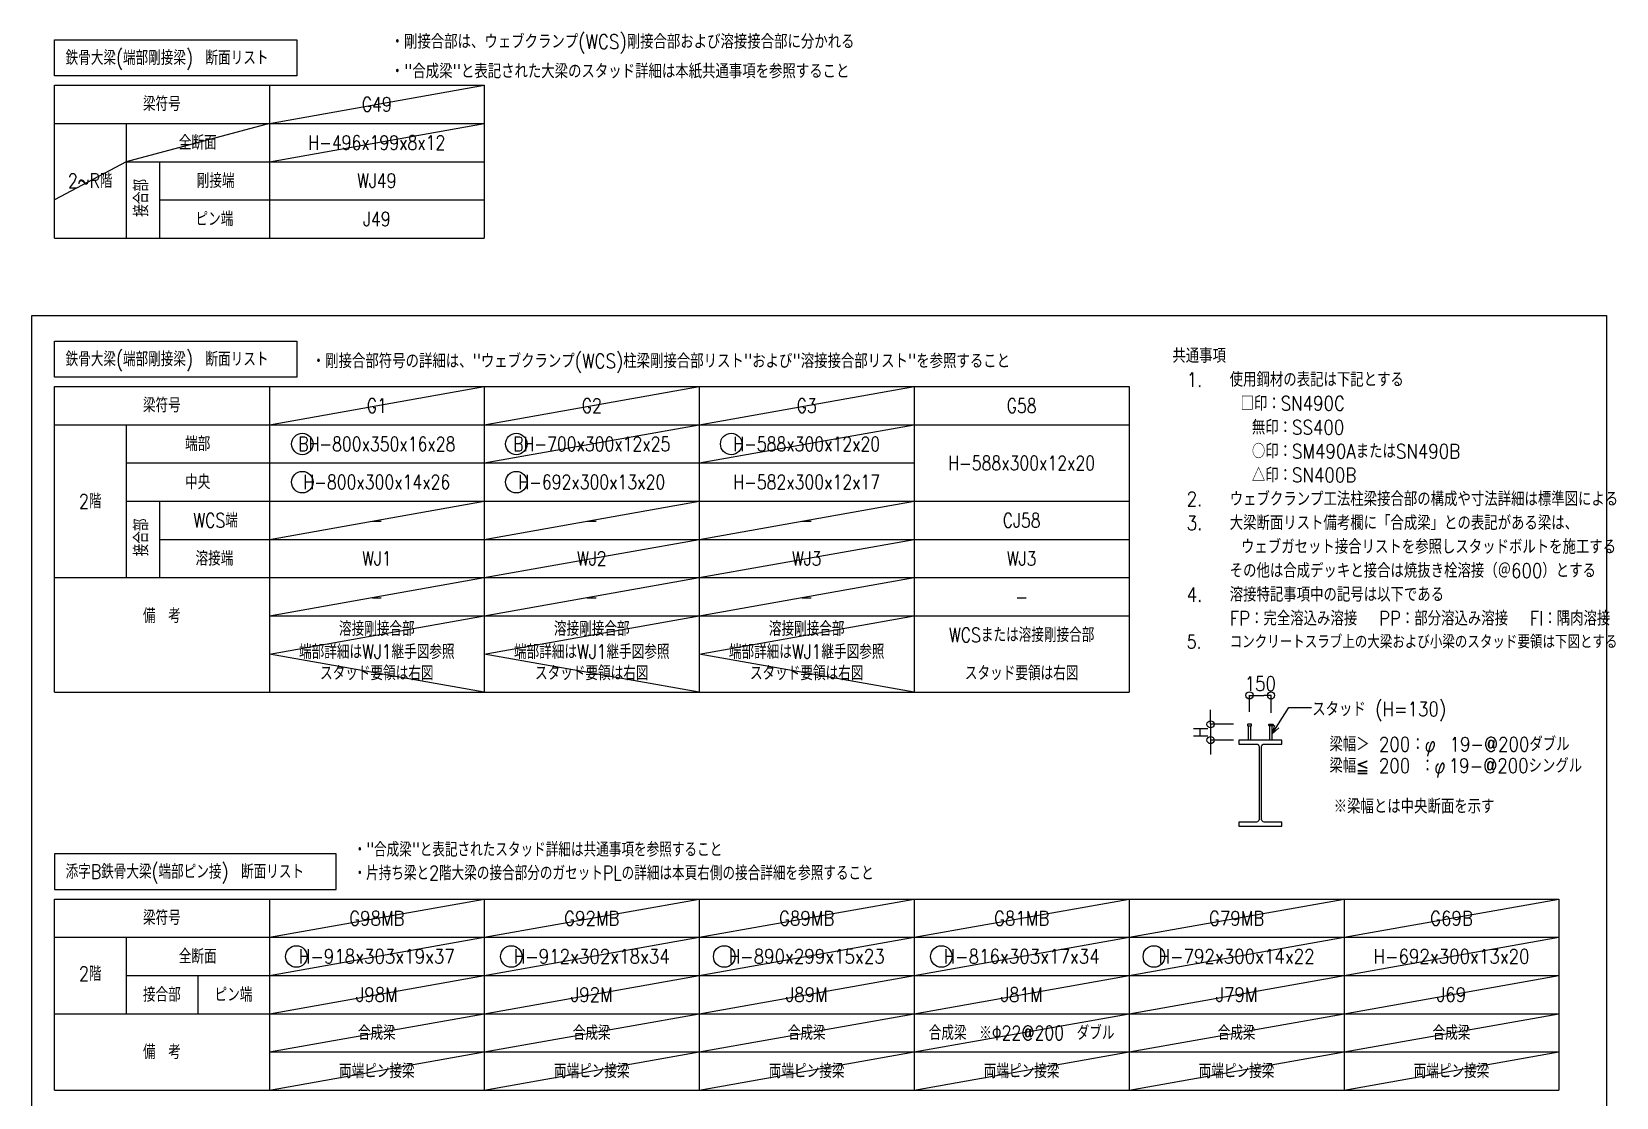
# Model space of a CAD drawing. Extents: x -668440 to 810000, y -1678500 to 210463.
# Drawn here: x -231661 to -121073, y -602163 to -527783 of the extents above; entities that cross this region are included whole.
import ezdxf
from ezdxf.enums import TextEntityAlignment as Align

# ---------------------------------------------------------------- set-up
doc = ezdxf.new("R2010")
doc.units = 0
doc.header["$MEASUREMENT"] = 0
doc.layers.get('0').update_dxf_attribs({"color": 3, "linetype": 'CONTINUOUS'})
doc.layers.get('Defpoints').update_dxf_attribs({"color": 251, "linetype": 'CONTINUOUS'})
doc.layers.add('00_ADDL', color=253, linetype='CONTINUOUS', plot=False)
for name, color, linetype in [('S二次部材', 6, 'CONTINUOUS'), ('S二次部材文字', 6, 'CONTINUOUS'), ('S大梁', 4, 'CONTINUOUS'), ('寸法', 3, 'CONTINUOUS'), ('注記', 3, 'CONTINUOUS')]:
    doc.layers.add(name, color=color, linetype=linetype)
doc.styles.add('DRACAD', font='txt', dxfattribs={"width": 0.85, "bigfont": 'extfont2'})
doc.dimstyles.new('MYDIM', dxfattribs={"dimtxt": 120, "dimasz": 20, "dimexe": 1.25, "dimexo": 50, "dimgap": 50, "dimtad": 1, "dimdec": 4, "dimdsep": 46, "dimtxsty": 'DRACAD', "dimblk": 'ORIGIN', "dimcen": 2.5, "dimadec": 0, "dimazin": 0, "dimtfac": 1, "dimtdec": 4, "dimtmove": 0, "dimatfit": 3, "dimfxl": 1, "dimtolj": 1, "dimtzin": 0, "dimarcsym": 0})

# ---------------------------------------------------------------- blocks, each defined once
blk = doc.blocks.new('_ORIGIN')
at = {"color": 0, "linetype": 'ByBlock', "lineweight": -2}
blk.add_line((0, 0), (-1, 0), dxfattribs=at)
blk.add_circle((0, 0), 0.5, dxfattribs=at)
blk = doc.blocks.new('*D8806')
at = {"layer": 'Defpoints', "color": 0}
for p in [(219336, -548288), (219186, -548454), (219336, -548461)]:
    blk.add_point(p, dxfattribs=at)
at = {"layer": '寸法', "color": 0, "lineweight": -2}
for p, q in [((219186, -548404), (219186, -548286)), ((219236, -548288), (219286, -548288)), ((219336, -548411), (219336, -548286))]:
    blk.add_line(p, q, dxfattribs=at)
at = {"layer": '寸法', "color": 0, "linetype": 'ByBlock', "lineweight": -2, "xscale": 50, "yscale": 50, "zscale": 50, "rotation": 180}
blk.add_blockref('_ORIGIN', (219186, -548288), dxfattribs=at)
at = {"layer": '寸法', "color": 0, "linetype": 'ByBlock', "lineweight": -2, "xscale": 50, "yscale": 50, "zscale": 50}
blk.add_blockref('_ORIGIN', (219336, -548288), dxfattribs=at)
at = {"layer": '寸法', "color": 0, "lineweight": 9, "insert": (219261, -548206), "char_height": 100, "attachment_point": 5, "style": 'DRACAD'}
blk.add_mtext('\\A1;150', dxfattribs=at)
blk = doc.blocks.new('*D8807')
at = {"layer": 'Defpoints', "color": 0}
for p in [(219124, -548490.00402), (218914, -548600), (219124, -548600)]:
    blk.add_point(p, dxfattribs=at)
at = {"layer": '寸法', "color": 0, "lineweight": -2}
for p, q in [((218914, -548440.00402), (218914, -548390.00402)), ((219074, -548490.00402), (218912.75, -548490.00402)), ((218914, -548490.00402), (218914, -548600)), ((219074, -548600), (218912.75, -548600)), ((218914, -548650), (218914, -548700))]:
    blk.add_line(p, q, dxfattribs=at)
at = {"layer": '寸法', "color": 0, "linetype": 'ByBlock', "lineweight": -2, "xscale": 50, "yscale": 50, "zscale": 50}
for p, rotation in [((218914, -548490.00402), 270), ((218914, -548600), 90)]:
    blk.add_blockref('_ORIGIN', p, dxfattribs=dict(at, rotation=rotation))
at = {"layer": '寸法', "color": 0, "lineweight": 9, "insert": (218844, -548545.00201), "char_height": 100, "attachment_point": 5, "rotation": 90, "style": 'DRACAD'}
blk.add_mtext('\\A1;H', dxfattribs=at)
blk = doc.blocks.new('大梁スタッド要領')
at = {"layer": 'S二次部材', "color": 7}
for p, q in [((219173.33755, -548490.00402), (219171.6055, -548491.00402)), ((219171.6055, -548491.00402), (219171.6055, -548499.00402)), ((219171.6055, -548499.00402), (219173.33755, -548500.00402)), ((219198.87345, -548490.00402), (219173.33755, -548490.00402)), ((219173.33755, -548500.00402), (219198.87345, -548500.00402)), ((219178.1055, -548600), (219178.1055, -548503.00402)), ((219194.1055, -548600), (219194.1055, -548503.00402)), ((219200.6055, -548491.00402), (219198.87345, -548490.00402)), ((219198.87345, -548500.00402), (219200.6055, -548499.00402)), ((219200.6055, -548499.00402), (219200.6055, -548491.00402)), ((219321.6055, -548491.00402), (219323.33755, -548490.00402)), ((219321.6055, -548499.00402), (219321.6055, -548491.00402)), ((219323.33755, -548500.00402), (219321.6055, -548499.00402)), ((219323.33755, -548490.00402), (219348.87345, -548490.00402)), ((219348.87345, -548500.00402), (219323.33755, -548500.00402)), ((219328.1055, -548600), (219328.1055, -548503.00402)), ((219344.1055, -548600), (219344.1055, -548503.00402)), ((219348.87345, -548490.00402), (219350.6055, -548491.00402)), ((219350.6055, -548499.00402), (219348.87345, -548500.00402)), ((219350.6055, -548491.00402), (219350.6055, -548499.00402))]:
    blk.add_line(p, q, dxfattribs=at)
for centre, start, end in [((219175.1055, -548503.00402), 0, 90), ((219197.1055, -548503.00402), 90, 180), ((219325.1055, -548503.00402), 0, 90), ((219347.1055, -548503.00402), 90, 180)]:
    blk.add_arc(centre, 3, start, end, dxfattribs=at)
at = {"layer": 'S二次部材文字'}
for p, q in [((219343.76721, -548555.73593), (219459.82567, -548372.77117)), ((219459.82567, -548372.77117), (219617.74287, -548372.79414)), ((219343.76721, -548555.73593), (219362.33001, -548496.45785)), ((219343.76721, -548555.73593), (219389.48211, -548513.681))]:
    blk.add_line(p, q, dxfattribs=at)
at = {"layer": 'S大梁'}
blk.add_lwpolyline([(219111.10551, -548600), (219111.10551, -548628), (219234.10551, -548628, -0.4142135624), (219252.10551, -548646), (219252.10551, -549154, -0.4142135624), (219234.10551, -549172), (219111.10551, -549172), (219111.10551, -549200), (219411.10551, -549200), (219411.10551, -549172), (219288.10551, -549172, -0.4142135624), (219270.10551, -549154), (219270.10551, -548646, -0.4142135624), (219288.10551, -548628), (219411.10551, -548628), (219411.10551, -548600)], format="xyb", close=True, dxfattribs=at)
at = {"layer": 'S二次部材文字', "char_height": 100, "attachment_point": 1, "style": 'DRACAD'}
for s, insert, width in [('スタッド', (219623.74287, -548333.79414), 399.240375), ('(H=130)', (220063.14912, -548333.79414), 514.683375)]:
    blk.add_mtext(s, dxfattribs=dict(at, insert=insert, width=width))
at = {"layer": '注記', "char_height": 100, "attachment_point": 1, "style": 'DRACAD'}
for s, insert, width in [('梁幅＞', (219743.64706, -548578.64199), 418.480875), ('200', (220088.92831, -548578.64199), 230.886), ('\u3000\u3000\u3000\u3000：φ', (219939.55536, -548578.64199), 793.670625), ('梁幅≦', (219743.64706, -548728.64199), 418.480875), ('200      ', (220088.92831, -548728.64199), 461.772), ('：φ', (220381.57175, -548728.64199), 235.696125), ('※梁幅とは中央断面を示す', (219773.32505, -549012.62308), 1558.4805)]:
    blk.add_mtext(s, dxfattribs=dict(at, insert=insert, width=width))
for s, insert in [('19-@200ダブル', (220581.90776, -548578.64199)), ('19-@200シングル', (220576.0405, -548728.64199))]:
    blk.add_mtext(s, dxfattribs=dict(at, insert=insert))
at = {"layer": '寸法', "lineweight": 9}
dim = blk.add_linear_dim(base=(219336.1055, -548287.70038), p1=(219186.1055, -548454.01842), p2=(219336.1055, -548461.14955), dimstyle='MYDIM', override={"dimtxt": 100, "dimasz": 50, "dimexo": 50, "dimgap": 20, "dimtad": 1, "dimjust": 0, "dimtmove": 2}, dxfattribs=at)
dim.commit()
dim.dimension.update_dxf_attribs({"geometry": '*D8806', "text_midpoint": (219261.1055, -548206.45038)})
dim = blk.add_linear_dim(base=(218914, -548600), p1=(219124, -548490.00402), p2=(219124, -548600), angle=90, text='H', dimstyle='MYDIM', override={"dimtxt": 100, "dimasz": 50, "dimexo": 50, "dimgap": 20, "dimtad": 1, "dimjust": 0, "dimtmove": 2}, dxfattribs=at)
dim.commit()
dim.dimension.update_dxf_attribs({"geometry": '*D8807', "text_midpoint": (218844, -548545.00201)})
blk = doc.blocks.new('梁リスト')
at = {"layer": '00_ADDL'}
blk.add_lwpolyline([(-246000, -294873.71862), (-136094.25075, -294873.71862), (-136094.25075, -427373.71862), (-246000, -427373.71862)], close=True, dxfattribs=at)
at = {"layer": 'Defpoints'}
for p, q in [((-229414.54184, -281460.77165), (-214414.54184, -278794.10498)), ((-229414.54184, -281460.77165), (-239414.54184, -284127.43832)), ((-229414.54184, -284127.43832), (-214414.54184, -281460.77165)), ((-239414.54184, -284127.43832), (-244414.54184, -286794.10498)), ((-229414.54184, -302492.70983), (-214414.54184, -299826.04316)), ((-214414.54184, -302492.70983), (-199414.54184, -299826.04316)), ((-214414.54184, -302492.70983), (-199414.54184, -299826.04316)), ((-199414.54184, -302492.70983), (-184414.54184, -299826.04316)), ((-199414.54184, -302492.70983), (-184414.54184, -299826.04316)), ((-214414.54184, -305159.3765), (-199414.54184, -302492.70983)), ((-199414.54184, -305159.3765), (-184414.54184, -302492.70983)), ((-229414.54184, -310492.70983), (-214414.54184, -307826.04316)), ((-214414.54184, -310492.70983), (-199414.54184, -307826.04316)), ((-214414.54184, -310492.70983), (-199414.54184, -307826.04316)), ((-199414.54184, -310492.70983), (-184414.54184, -307826.04316)), ((-199414.54184, -310492.70983), (-184414.54184, -307826.04316)), ((-214414.54184, -313159.3765), (-199414.54184, -310492.70983)), ((-199414.54184, -313159.3765), (-184414.54184, -310492.70983)), ((-229414.54184, -315826.04316), (-214414.54184, -313159.3765)), ((-214414.54184, -315826.04316), (-199414.54184, -313159.3765)), ((-199414.54184, -315826.04316), (-184414.54184, -313159.3765)), ((-229414.54184, -318492.70983), (-214414.54184, -315826.04316)), ((-214414.54184, -318492.70983), (-199414.54184, -315826.04316)), ((-199414.54184, -318492.70983), (-184414.54184, -315826.04316)), ((-214414.54184, -321159.3765), (-229414.54184, -318492.70983)), ((-199414.54184, -321159.3765), (-214414.54184, -318492.70983)), ((-184414.54184, -321159.3765), (-199414.54184, -318492.70983)), ((-229414.54184, -338268.17245, -34703.31), (-214414.54184, -335601.50578, -34703.31)), ((-214414.54184, -338268.17245, -34703.31), (-199414.54184, -335601.50578, -34703.31)), ((-199414.54184, -338268.17245, -34703.31), (-184414.54184, -335601.50578, -34703.31)), ((-184414.54184, -338268.17245, -34703.31), (-169414.54184, -335601.50578, -34703.31)), ((-169414.54184, -338268.17245, -34703.31), (-154414.54184, -335601.50578, -34703.31)), ((-154414.54184, -338268.17245, -34703.31), (-139414.54184, -335601.50578, -34703.31)), ((-154414.54184, -338268.17245, -34703.31), (-139414.54184, -335601.50578, -34703.31)), ((-229414.54184, -340934.83912, -34703.31), (-214414.54184, -338268.17245, -34703.31)), ((-214414.54184, -340934.83912, -34703.31), (-199414.54184, -338268.17245, -34703.31)), ((-199414.54184, -340934.83912, -34703.31), (-184414.54184, -338268.17245, -34703.31)), ((-184414.54184, -340934.83912, -34703.31), (-169414.54184, -338268.17245, -34703.31)), ((-169414.54184, -340934.83912, -34703.31), (-154414.54184, -338268.17245, -34703.31)), ((-154414.54184, -340934.83912, -34703.31), (-139414.54184, -338268.17245, -34703.31)), ((-154414.54184, -340934.83912, -34703.31), (-139414.54184, -338268.17245, -34703.31)), ((-229414.54184, -343601.50578, -34703.31), (-214414.54184, -340934.83912, -34703.31)), ((-214414.54184, -343601.50578, -34703.31), (-199414.54184, -340934.83912, -34703.31)), ((-199414.54184, -343601.50578, -34703.31), (-184414.54184, -340934.83912, -34703.31)), ((-184414.54184, -343601.50578, -34703.31), (-169414.54184, -340934.83912, -34703.31)), ((-169414.54184, -343601.50578, -34703.31), (-154414.54184, -340934.83912, -34703.31)), ((-154414.54184, -343601.50578, -34703.31), (-139414.54184, -340934.83912, -34703.31)), ((-154414.54184, -343601.50578, -34703.31), (-139414.54184, -340934.83912, -34703.31)), ((-229414.54184, -346268.17245, -34703.31), (-214414.54184, -343601.50578, -34703.31)), ((-214414.54184, -346268.17245, -34703.31), (-199414.54184, -343601.50578, -34703.31)), ((-199414.54184, -346268.17245, -34703.31), (-184414.54184, -343601.50578, -34703.31)), ((-184414.54184, -346268.17245, -34703.31), (-169414.54184, -343601.50578, -34703.31)), ((-169414.54184, -346268.17245, -34703.31), (-154414.54184, -343601.50578, -34703.31)), ((-154414.54184, -346268.17245, -34703.31), (-139414.54184, -343601.50578, -34703.31)), ((-154414.54184, -346268.17245, -34703.31), (-139414.54184, -343601.50578, -34703.31)), ((-229414.54184, -348934.83912, -34703.31), (-214414.54184, -346268.17245, -34703.31)), ((-214414.54184, -348934.83912, -34703.31), (-199414.54184, -346268.17245, -34703.31)), ((-199414.54184, -348934.83912, -34703.31), (-184414.54184, -346268.17245, -34703.31)), ((-184414.54184, -348934.83912, -34703.31), (-169414.54184, -346268.17245, -34703.31)), ((-169414.54184, -348934.83912, -34703.31), (-154414.54184, -346268.17245, -34703.31)), ((-154414.54184, -348934.83912, -34703.31), (-139414.54184, -346268.17245, -34703.31)), ((-154414.54184, -348934.83912, -34703.31), (-139414.54184, -346268.17245, -34703.31))]:
    blk.add_line(p, q, dxfattribs=at)
at = {"layer": '注記'}
for p, q in [((-244414.54184, -278794.10498), (-214414.54184, -278794.10498)), ((-229414.54184, -278794.10498), (-229414.54184, -289460.77165)), ((-229414.54184, -278794.10498), (-229414.54184, -289460.77165)), ((-214414.54184, -278794.10498), (-214414.54184, -284127.43832)), ((-214414.54184, -278794.10498), (-214414.54184, -289460.77165)), ((-244414.54184, -281460.77165), (-214414.54184, -281460.77165)), ((-239414.54184, -281460.77165), (-239414.54184, -289460.77165)), ((-239414.54184, -284127.43832), (-214414.54184, -284127.43832)), ((-237081.12164, -284127.43832), (-237081.12164, -289460.77165)), ((-237081.12164, -286794.10498), (-214414.54184, -286794.10498)), ((-244414.54184, -289460.77165), (-214414.54184, -289460.77165)), ((-244414.54184, -299826.04316), (-169414.54184, -299826.04316)), ((-229414.54184, -299826.04316), (-229414.54184, -318492.70983)), ((-229414.54184, -299826.04316), (-229414.54184, -321159.3765)), ((-214414.54184, -299826.04316), (-214414.54184, -321159.3765)), ((-199414.54184, -299826.04316), (-199414.54184, -321159.3765)), ((-199414.54184, -299826.04316), (-199414.54184, -321159.3765)), ((-184414.54184, -299826.04316), (-184414.54184, -321159.3765)), ((-184414.54184, -299826.04316), (-184414.54184, -321159.3765)), ((-169414.54184, -299826.04316), (-169414.54184, -321159.3765)), ((-244414.54184, -302492.70983), (-169414.54184, -302492.70983)), ((-239414.54184, -302492.70983), (-239414.54184, -313159.3765)), ((-239414.54184, -305159.3765), (-184414.54184, -305159.3765)), ((-239414.54184, -307826.04316), (-169414.54184, -307826.04316)), ((-237081.12164, -307826.04316), (-237081.12164, -313159.3765)), ((-237081.12164, -310492.70983), (-169414.54184, -310492.70983)), ((-244414.54184, -313159.3765), (-169414.54184, -313159.3765)), ((-229414.54184, -315826.04316), (-214414.54184, -315826.04316)), ((-229414.54184, -315826.04316), (-169414.54184, -315826.04316)), ((-244414.54184, -321159.3765), (-169414.54184, -321159.3765)), ((-244414.54184, -335601.50578, -34703.31), (-139414.54184, -335601.50578, -34703.31)), ((-229414.54184, -335601.50578, -34703.31), (-229414.54184, -348934.83912, -34703.31)), ((-229414.54184, -335601.50578, -34703.31), (-229414.54184, -348934.83912, -34703.31)), ((-214414.54184, -335601.50578, -34703.31), (-214414.54184, -348934.83912, -34703.31)), ((-214414.54184, -335601.50578, -34703.31), (-214414.54184, -348934.83912, -34703.31)), ((-199414.54184, -335601.50578, -34703.31), (-199414.54184, -348934.83912, -34703.31)), ((-199414.54184, -335601.50578, -34703.31), (-199414.54184, -348934.83912, -34703.31)), ((-184414.54184, -335601.50578, -34703.31), (-184414.54184, -348934.83912, -34703.31)), ((-184414.54184, -335601.50578, -34703.31), (-184414.54184, -348934.83912, -34703.31)), ((-169414.54184, -335601.50578, -34703.31), (-169414.54184, -348934.83912, -34703.31)), ((-169414.54184, -335601.50578, -34703.31), (-169414.54184, -348934.83912, -34703.31)), ((-154414.54184, -335601.50578, -34703.31), (-154414.54184, -348934.83912, -34703.31)), ((-154414.54184, -335601.50578, -34703.31), (-154414.54184, -348934.83912, -34703.31)), ((-154414.54184, -335601.50578, -34703.31), (-154414.54184, -348934.83912, -34703.31)), ((-154414.54184, -335601.50578, -34703.31), (-154414.54184, -348934.83912, -34703.31)), ((-139414.54184, -335601.50578, -34703.31), (-139414.54184, -348934.83912, -34703.31)), ((-139414.54184, -335601.50578, -34703.31), (-139414.54184, -348934.83912, -34703.31)), ((-244414.54184, -338268.17245, -34703.31), (-139414.54184, -338268.17245, -34703.31)), ((-239414.54184, -338268.17245, -34703.31), (-239414.54184, -343601.50578, -34703.31)), ((-239414.54184, -340934.83912, -34703.31), (-139414.54184, -340934.83912, -34703.31)), ((-234414.54184, -340934.83912, -34703.31), (-234414.54184, -343601.50578, -34703.31)), ((-234414.54184, -340934.83912, -34703.31), (-139414.54184, -340934.83912, -34703.31)), ((-244414.54184, -343601.50578, -34703.31), (-139414.54184, -343601.50578, -34703.31)), ((-229414.54184, -346268.17245, -34703.31), (-139414.54184, -346268.17245, -34703.31)), ((-244414.54184, -348934.83912, -34703.31), (-139414.54184, -348934.83912, -34703.31))]:
    blk.add_line(p, q, dxfattribs=at)
at = {"layer": '注記', "elevation": 34703.31}
for points in [[(-244414.54184, -278127.43832), (-244414.54184, -275627.43832), (-227493.90692, -275627.43832), (-227493.90692, -278127.43832)], [(-244414.54184, -299159.3765), (-244414.54184, -296659.3765), (-227493.90692, -296659.3765), (-227493.90692, -299159.3765)]]:
    blk.add_lwpolyline(points, close=True, dxfattribs=at)
for points in [[(-244414.54184, -289460.77165), (-244414.54184, -278794.10498)], [(-244414.54184, -321159.3765), (-244414.54184, -299826.04316)]]:
    blk.add_lwpolyline(points, dxfattribs=at)
at = {"layer": '注記'}
blk.add_lwpolyline([(-224745.94526, -334934.83912), (-224745.94526, -332434.83912), (-244414.54184, -332434.83912), (-244414.54184, -334934.83912)], close=True, dxfattribs=at)
blk.add_lwpolyline([(-244414.54184, -348934.83912), (-244414.54184, -335601.50578)], dxfattribs=at)
for centre in [(-227115.68649, -303830.75238, 34703.31), (-212182.35315, -303830.75238, 34703.31), (-197182.27964, -303830.75238, 34703.31), (-227115.68649, -306497.41905, 34703.31), (-212182.35315, -306497.41905, 34703.31), (-227528.18649, -339606.215), (-212528.18649, -339606.215, -34703.31), (-197669.85315, -339606.215), (-182513.06246, -339606.215), (-167683.13903, -339606.215)]:
    blk.add_circle(centre, 750, dxfattribs=at)
at = {"xscale": 10, "yscale": 10, "zscale": 10}
blk.add_blockref('大梁スタッド要領', (-2352868.95116, 5161500.64337), dxfattribs=at)
at = {"layer": '注記', "style": 'DRACAD'}
for s, width, p in [('・剛接合部は、ウェブクランプ(WCS)剛接合部および溶接接合部に分かれる\u3000', 0.85, (-220951.6172, -276245.47541, 34703.31)), ('鉄骨大梁(端部剛接梁)\u3000断面リスト', 0.8, (-243632.98952, -277377.52155, 34703.31)), ('・"合成梁"と表記された大梁のスタッド詳細は本紙共通事項を参照すること', 0.85, (-220951.6172, -278313.01561, 34703.31)), ('鉄骨大梁(端部剛接梁)\u3000断面リスト', 0.8, (-243632.98952, -298409.45973, 34703.31)), ('・剛接合部符号の詳細は、"ウェブクランプ(WCS)柱梁剛接合部リスト"および"溶接接合部リスト"を参照すること\u3000', 0.85, (-226451.6172, -298541.41394, 34703.31)), ('・"合成梁"と表記されたスタッド詳細は共通事項を参照すること', 0.8, (-223541.17953, -332641.56842)), ('添字B鉄骨大梁(端部ピン接)\u3000断面リスト', 0.8, (-243632.98952, -334184.92235)), ('・片持ち梁と2階大梁の接合部分のガセットPLの詳細は本頁右側の接合詳細を参照すること', 0.8, (-223541.17953, -334282.77702))]:
    blk.add_text(s, height=1000, dxfattribs=dict(at, width=width)).set_placement(p)
for s, width, p in [('梁符号', 0.8, (-236914.54184, -280094.10498, 34703.31)), ('G49', 0.8, (-221914.54184, -280127.43832, -5783.885)), ('全断面', 0.8, (-234414.54184, -282794.10498, 34703.31)), ('H-496x199x8x12', 0.8, (-221914.54184, -282794.10498, 34703.31)), ('2~R階', 0.8, (-241914.54184, -285460.77165, 34703.31)), ('剛接端', 0.8, (-233164.54184, -285460.77165, 34703.31)), ('WJ49', 0.8, (-221914.54184, -285460.77165, 34703.31)), ('ピン端', 0.8, (-233247.83174, -288127.43832, 34703.31)), ('J49', 0.8, (-221914.54184, -288127.43832, 34703.31)), ('梁符号', 0.8, (-236914.54184, -301126.04316, 34703.31)), ('G1', 0.8, (-221914.54184, -301159.3765, -5783.885)), ('G2', 0.8, (-206914.54184, -301159.3765, -5783.885)), ('G3', 0.8, (-191914.54184, -301159.3765, -5783.885)), ('G58', 0.8, (-176914.54184, -301159.3765, -5783.885)), ('端部', 0.8, (-234414.54184, -303826.04316, 34703.31)), ('BH-800x350x16x28', 0.8, (-221914.54184, -303826.04316, 34703.31)), ('BH-700x300x12x25', 0.8, (-206914.54184, -303826.04316, 34703.31)), ('H-588x300x12x20', 0.8, (-191914.54184, -303826.04316, 34703.31)), ('H-588x300x12x20', 0.8, (-176914.54184, -305159.3765, 34703.31)), ('中央', 0.8, (-234414.54184, -306492.70983, 34703.31)), ('H-800x300x14x26', 0.8, (-221914.54184, -306492.70983, 34703.31)), ('H-692x300x13x20', 0.8, (-206914.54184, -306492.70983, 34703.31)), ('H-582x300x12x17', 0.8, (-191914.54184, -306492.70983, 34703.31)), ('2階', 0.8, (-241914.54184, -307826.04316, 34703.31)), ('WCS端', 0.8, (-233164.54184, -309159.3765, 34703.31)), ('-', 0.8, (-221914.54184, -309159.3765, 34703.31)), ('-', 0.8, (-206914.54184, -309159.3765, 34703.31)), ('-', 0.8, (-191914.54184, -309159.3765, 34703.31)), ('CJ58', 0.8, (-176914.54184, -309159.3765, 34703.31)), ('溶接端', 0.8, (-233247.83174, -311826.04316, 34703.31)), ('WJ1', 0.8, (-221914.54184, -311826.04316, 34703.31)), ('WJ2', 0.8, (-206914.54184, -311826.04316, 34703.31)), ('WJ3', 0.8, (-191914.54184, -311826.04316, 34703.31)), ('WJ3', 0.8, (-176914.54184, -311826.04316, 34703.31)), ('-', 0.8, (-221914.54184, -314492.70983, 34703.31)), ('-', 0.8, (-206914.54184, -314492.70983, 34703.31)), ('-', 0.8, (-191914.54184, -314492.70983, 34703.31)), ('-', 0.8, (-176914.54184, -314492.70983, 34703.31)), ('備\u3000考', 0.8, (-236914.54184, -315826.04316, 34703.31)), ('溶接剛接合部', 0.8, (-221914.54184, -316731.95029, -5783.885)), ('溶接剛接合部', 0.8, (-206914.54184, -316731.95029, -5783.885)), ('溶接剛接合部', 0.8, (-191914.54184, -316731.95029, -5783.885)), ('WCSまたは溶接剛接合部', 0.8, (-176914.54184, -317159.3765, -5783.885)), ('端部詳細はWJ1継手図参照', 0.8, (-221914.54184, -318336.87366, -5783.885)), ('端部詳細はWJ1継手図参照', 0.8, (-206914.54184, -318336.87366, -5783.885)), ('端部詳細はWJ1継手図参照', 0.8, (-191914.54184, -318336.87366, -5783.885)), ('スタッド要領は右図', 0.8, (-221914.54184, -319826.04316, -5783.885)), ('スタッド要領は右図', 0.8, (-206914.54184, -319826.04316, -5783.885)), ('スタッド要領は右図', 0.8, (-191914.54184, -319826.04316, -5783.885)), ('スタッド要領は右図', 0.8, (-176914.54184, -319826.04316, -5783.885)), ('梁符号', 0.8, (-236914.54184, -336901.50578)), ('G98MB', 0.85, (-221914.54184, -336934.83912)), ('G92MB', 0.85, (-206914.54184, -336934.83912)), ('G89MB', 0.85, (-191914.54184, -336934.83912)), ('G81MB', 0.85, (-176914.54184, -336934.83912)), ('G79MB', 0.85, (-161914.54184, -336934.83912)), ('G69B', 0.85, (-146914.54184, -336934.83912)), ('全断面', 0.8, (-234414.54184, -339601.50578)), ('H-918x303x19x37', 0.85, (-221914.54184, -339601.50578)), ('H-912x302x18x34', 0.85, (-206914.54184, -339601.50578, -34703.31)), ('H-890x299x15x23', 0.85, (-191914.54184, -339601.50578)), ('H-816x303x17x34', 0.85, (-176914.54184, -339601.50578)), ('H-792x300x14x22', 0.85, (-161914.54184, -339601.50578)), ('H-692x300x13x20', 0.85, (-146914.54184, -339601.50578)), ('2階', 0.8, (-241914.54184, -340807.35552)), ('接合部', 0.8, (-236914.54184, -342268.17245)), ('ピン端', 0.8, (-231914.54184, -342268.17245)), ('合成梁', 0.8, (-221914.54184, -344934.83912)), ('合成梁', 0.8, (-206914.54184, -344934.83912)), ('合成梁', 0.8, (-191914.54184, -344934.83912)), ('合成梁\u3000※Φ22@200\u3000ダブル', 0.8, (-176914.54184, -344934.83912)), ('合成梁', 0.8, (-161914.54184, -344934.83912)), ('合成梁', 0.8, (-146914.54184, -344934.83912)), ('備\u3000考', 0.8, (-236914.54184, -346268.17245)), ('両端ピン接梁', 0.8, (-221914.54184, -347601.50578)), ('両端ピン接梁', 0.8, (-206914.54184, -347601.50578)), ('両端ピン接梁', 0.8, (-191914.54184, -347601.50578)), ('両端ピン接梁', 0.8, (-176914.54184, -347601.50578)), ('両端ピン接梁', 0.8, (-161914.54184, -347601.50578)), ('両端ピン接梁', 0.8, (-146914.54184, -347601.50578))]:
    blk.add_text(s, height=1000, dxfattribs=dict(at, width=width)).set_placement(p, align=Align.MIDDLE_CENTER)
at = {"layer": '注記', "style": 'DRACAD', "width": 0.8}
for p in [(-238359.41372, -286654.19045, 34703.31), (-238359.41372, -310352.7953, 34703.31)]:
    blk.add_text('接合部', height=1000, rotation=90, dxfattribs=at).set_placement(p, align=Align.MIDDLE_CENTER)
at = {"layer": '注記', "style": 'DRACAD', "width": 0.85}
for s, p in [('J98M', (-221914.54184, -342268.17245)), ('J92M', (-206914.54184, -342268.17245)), ('J89M', (-191914.54184, -342268.17245)), ('J81M', (-176914.54184, -342268.17245)), ('J79M', (-161914.54184, -342268.17245)), ('J69', (-146914.54184, -342268.17245))]:
    blk.add_text(s, height=1000, dxfattribs=at).set_placement(p, align=Align.MIDDLE)
at = {"layer": '注記', "insert": (-166392.38921, -297169.87848), "char_height": 1000, "attachment_point": 1, "style": 'DRACAD'}
blk.add_mtext('共通事項\\P\\pxi-3,l4t4;1.^I使用鋼材の表記は下記とする\\P^I □印：SN490C \\P      無印：SS400 \\P      ○印：SM490AまたはSN490B \\P      △印：SN400B\\P2.^Iウェブクランプ工法柱梁接合部の構成や寸法詳細は標準図による\\P3.^I大梁断面リスト備考欄に「合成梁」との表記がある梁は、\\P     ウェブガセット接合リストを参照しスタッドボルトを施工する\\P^Iその他は合成デッキと接合は焼抜き栓溶接（＠600）とする\\P4.^I溶接特記事項中の記号は以下である\\P^IFP：完全溶込み溶接  PP：部分溶込み溶接  FI：隅肉溶接\\H0.933707x;\\P5.^Iコンクリートスラブ上の大梁および小梁のスタッド要領は下図とする', dxfattribs=at)

msp = doc.modelspace()

# ---------------------------------------------------------------- block references
msp.add_blockref('梁リスト', (14339.1, -252728.5))

doc.saveas('drawing.dxf')
